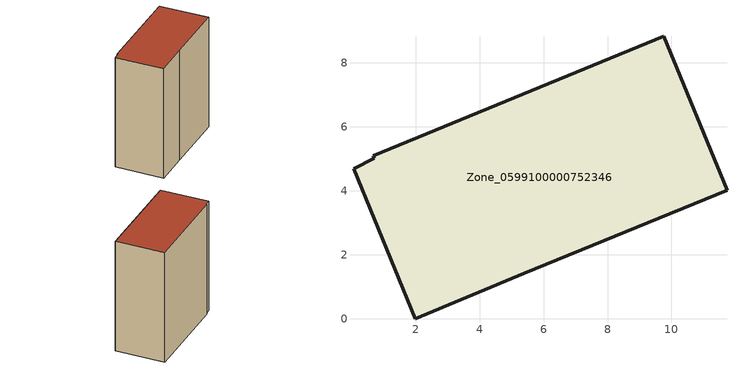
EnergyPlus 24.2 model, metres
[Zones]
Zone_0599100000752346
 floor ground (C_G): 0.69,5.02 0.67,5.09 9.75,8.83 11.74,4.02 5.39,1.42 1.98,0 0.05,4.69 z0
 wall outside (C_F): 11.74,4.02 9.75,8.83 0.67,5.09 0.69,5.02 0.05,4.69 1.98,0 5.39,1.42 11.74,4.02 z0:12.15
 roof outside (C_R): 0.69,5.02 0.05,4.69 1.98,0 5.39,1.42 11.74,4.02 9.75,8.83 0.67,5.09 z12.15
[BUILDING]
Pand.0599100000752346: North Axis=0; Terrain=City; Loads Convergence Tolerance Value=0.04; Temperature Convergence Tolerance Value=0.4; Solar Distribution=FullExterior; Maximum Number of Warmup Days=25; Minimum Number of Warmup Days=1
[Site:Location]
Rotterdam.The.Hague.AP_ZH_NLD Design_Conditions: Latitude=51.96; Longitude=4.45; Time Zone=1; Elevation=-4.5
[SITE:GROUNDTEMPERATURE:BUILDINGSURFACE]
18, 18, 18, 18, 18, 18, 18, 18, 18, 18, 18, 18
[MATERIAL] Thermal Absorptance=0.9; Solar Absorptance=0.7; Visible Absorptance=0.7
Name | Roughness | Thickness | Conductivity | Density | Specific Heat
G.TI.2006-2014 | MediumSmooth | 0.15 | 0.06 | 540 | 1210
F.TI.2006-2014 | Rough | 0.3 | 0.12 | 1920 | 840
R.TI.2006-2014 | MediumRough | 0.2 | 0.08 | 1500 | 1000
[CONSTRUCTION]
C_G: G.TI.2006-2014
C_F: F.TI.2006-2014
C_R: R.TI.2006-2014
[ZONE]
Zone_0599100000752346: Type=1; Multiplier=1; Ceiling Height=Autocalculate; Volume=Autocalculate; Floor Area=autocalculate; Part of Total Floor Area=Yes
[ZONEINFILTRATION:DESIGNFLOWRATE]
Infil_Zone_0599100000752346: Zone or ZoneList or Space or SpaceList=Zone_0599100000752346; Schedule=AlwaysOn; Design Flow Rate Calculation Method=Flow/Area; Flow Rate per Floor Area=0.0015; Constant Term Coefficient=1; Temperature Term Coefficient=0; Velocity Term Coefficient=0; Velocity Squared Term Coefficient=0
[HVACTEMPLATE:ZONE:IDEALLOADSAIRSYSTEM]
Zone_0599100000752346: Maximum Heating Supply Air Temperature=50; Minimum Cooling Supply Air Temperature=13; Maximum Heating Supply Air Humidity Ratio=0.0156; Minimum Cooling Supply Air Humidity Ratio=0.0077; Heating Limit=NoLimit; Cooling Limit=NoLimit; Dehumidification Control Type=ConstantSensibleHeatRatio; Cooling Sensible Heat Ratio=0.7; Dehumidification Setpoint=60; Humidification Control Type=None; Humidification Setpoint=30; Outdoor Air Method=None; Outdoor Air Flow Rate per Person=0.00944; Outdoor Air Flow Rate per Zone Floor Area=0; Outdoor Air Flow Rate per Zone=0; Demand Controlled Ventilation Type=None; Outdoor Air Economizer Type=NoEconomizer; Heat Recovery Type=None; Sensible Heat Recovery Effectiveness=0.7; Latent Heat Recovery Effectiveness=0.65
[ZONECONTROL:THERMOSTAT]
ThermostatControl_Zone_0599100000752346: Zone or ZoneList=Zone_0599100000752346; Control Type Schedule=DualSetpointControlType; Control 1=Thermostat_Zone_0599100000752346; Temperature Difference Between Cutout And Setpoint=0
[THERMOSTATSETPOINT:DUALSETPOINT]
Thermostat_Zone_0599100000752346: Heating Setpoint Temperature Schedule=HeatingSetpoint_Zone_0599100000752346; Cooling Setpoint Temperature Schedule=CoolingSetpoint_Zone_0599100000752346
[SCHEDULE:COMPACT]
HeatingSetpoint_Zone_0599100000752346: Through: 12/31, For: AllDays, Until: 24:00, 21
CoolingSetpoint_Zone_0599100000752346: Through: 12/31, For: AllDays, Until: 24:00, 24
DualSetpointControlType: Through: 12/31, For: AllDays, Until: 24:00, 4
AlwaysOn: Through: 12/31, For: AllDays, Until: 24:00, 1
